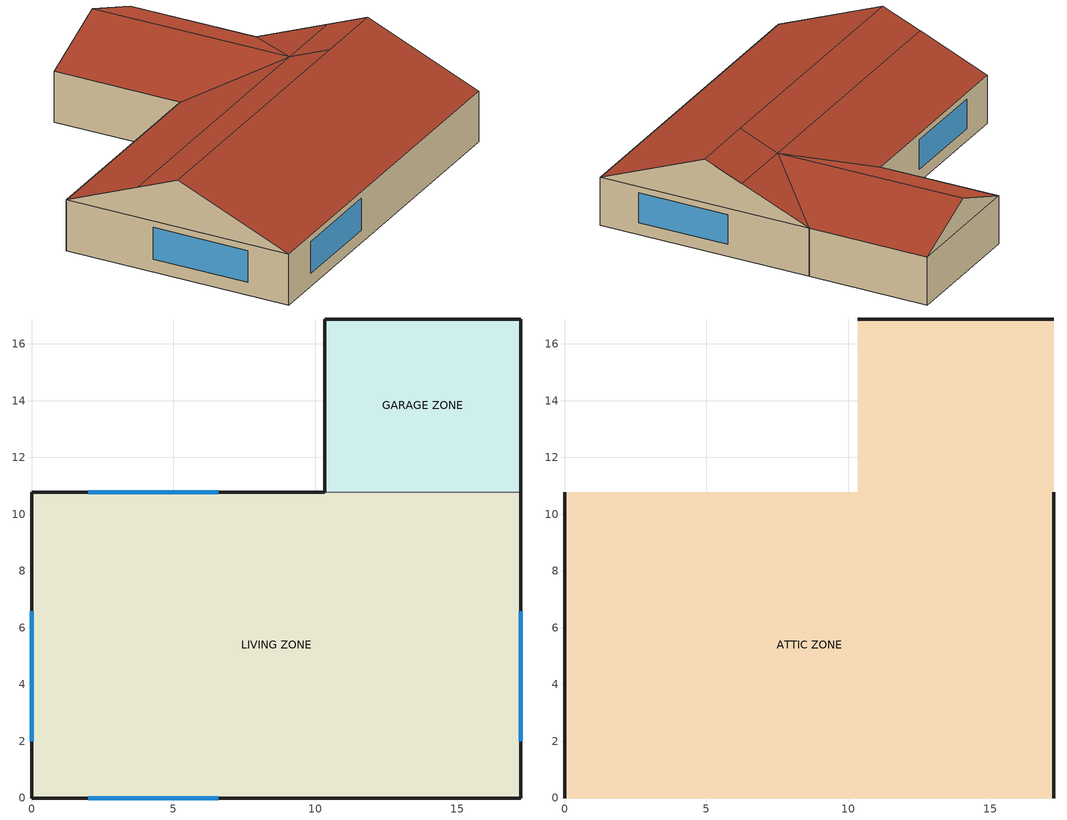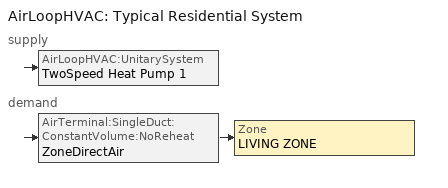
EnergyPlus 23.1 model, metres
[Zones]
GARAGE ZONE
 floor adiabatic (FLOOR:GARAGE): 10.32,10.78 10.32,16.88 17.24,16.88 17.24,10.78 z0
 wall outside (EXTWALL:GARAGE): 17.24,10.78 17.24,16.88 / 10.32,16.88 10.32,10.78 z0:2.44
 wall outside (Garage:SteelDoor): 17.24,16.88 10.32,16.88 z0:2.44
 wall to LIVING ZONE (INTERIORWall): 10.32,10.78 17.24,10.78 z0:2.44
LIVING ZONE
 floor adiabatic (FLOOR:LIVING): 0,0 0,10.78 17.24,10.78 17.24,0 z0
 wall outside (EXTWALL:LIVING): 10.32,10.78 0,10.78 0,0 17.24,0 17.24,10.78 z0:2.44
 window (Dbl Clr 3mm/6mm Air): 17.24,2 17.24,6.57 / 6.57,10.78 2,10.78 / 2,0 6.57,0 / 0,6.57 0,2 z0.61:2.13
ATTIC ZONE
 floor to GARAGE ZONE (CEILING:Garage): 10.32,10.78 10.32,16.88 17.24,16.88 17.24,10.78 z2.44
 floor to LIVING ZONE (reverseCEILING:LIVING): 0,0 0,10.78 17.24,10.78 17.24,0 z2.44
 wall outside (GABLE): 13.78,16.88,3.88 17.24,16.88,2.44 10.32,16.88,2.44; 17.24,5.39,4.68 17.24,0,2.44 17.24,10.78,2.44; 0,5.39,4.68 0,10.78,2.44 0,0,2.44
 roof outside (ROOF): 13.78,16.88,3.88 13.78,7.32,3.88 17.24,10.78,2.44 17.24,16.88,2.44; 13.78,5.39,4.68 13.78,7.32,3.88 0,7.32,3.88 0,5.39,4.68; 13.78,7.32,3.88 10.33,10.78,2.44 0,10.78,2.44 0,7.32,3.88; 17.24,5.39,4.68 17.24,7.32,3.88 13.78,7.32,3.88 13.78,5.39,4.68; 17.24,7.32,3.88 17.24,10.78,2.44 13.78,7.32,3.88; 0,5.39,4.68 0,0,2.44 17.24,0,2.44 17.24,5.39,4.68; 10.32,16.88,2.44 10.32,10.78,2.44 13.78,7.32,3.88 13.78,16.88,3.88
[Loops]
AirLoopHVAC 'Typical Residential System'
 supply: AirLoopHVAC:UnitarySystem 'TwoSpeed Heat Pump 1'
 demand: AirTerminal:SingleDuct:ConstantVolume:NoReheat 'ZoneDirectAir' > Zone 'LIVING ZONE'
[Building]
Single family House: Loads convergence tolerance value=0.001; Maximum number of warmup days=25; Minimum number of warmup days=6; North axis=0; Solar distribution=FullInteriorAndExterior; Temperature convergence tolerance value=0.006; Terrain=Suburbs
[Site:GroundTemperature:BuildingSurface]
20.03, 20.03, 20.13, 20.3, 20.43, 20.52, 20.62, 20.77, 20.78, 20.55, 20.44, 20.2
[Site:Location]
CHICAGO_IL_USA TMY2-94846: Elevation=190; Latitude=41.78; Longitude=-87.75; Time zone=-6
[SizingPeriod:DesignDay] Barometric pressure=99063; Day of month=21; Daylight saving time indicator=No; Humidity condition type=WetBulb; Rain indicator=No; Snow indicator=No; Solar model indicator=ASHRAEClearSky
Name | Daily dry bulb temperature range | Day type | Maximum dry bulb temperature | Month | Sky clearness | Wetbulb or dewpoint at maximum dry bulb | Wind direction | Wind speed
CHICAGO_IL_USA Annual Cooling 1% Design Conditions DB/MCWB | 10.7 | SummerDesignDay | 31.5 | 7 | 1 | 23 | 230 | 5.3
CHICAGO_IL_USA Annual Heating 99% Design Conditions DB | 0 | WinterDesignDay | -17.3 | 1 | 0 | -17.3 | 270 | 4.9
[Construction]
CEILING:Garage: GP01
Dbl Clr 3mm/6mm Air: CLEAR 3MM, AIR 6MM, CLEAR 3MM
EXTWALL:GARAGE: A1 - 1 IN STUCCO, CB11
EXTWALL:LIVING: A1 - 1 IN STUCCO, CB11, GP01
FLOOR:GARAGE: CC03
FLOOR:LIVING: CC03, CP02
GABLE: PW03
Garage:SteelDoor: HF-A3
INTERIORWall: GP01, IN02, GP01
ROOF: AR02, PW03
reverseCEILING:LIVING: GP01, IN05
[Material] Thermal absorptance=0.9
Name | Conductivity | Density | Roughness | Solar absorptance | Specific heat | Thickness | Visible absorptance
A1 - 1 IN STUCCO | 0.691831 | 1858.142 | Smooth | 0.92 | 836.8 | 0.0253898 | 0.92
CB11 | 1.048 | 1105 | MediumRough | 0.2 | 837 | 0.2032 | 0.2
CC03 | 1.31 | 2243 | MediumRough | 0.65 | 837 | 0.1016 | 0.65
GP01 | 0.16 | 801 | MediumSmooth | 0.75 | 837 | 0.0127 | 0.75
HF-A3 | 44.9696 | 7689 | Smooth | 0.2 | 418 | 0.0015 | 0.2
IN02 | 0.043 | 10 | Rough | 0.75 | 837 | 0.0901 | 0.75
IN05 | 0.043 | 10 | Rough | 0.75 | 837 | 0.2458 | 0.75
PW03 | 0.115 | 545 | MediumSmooth | 0.78 | 1213 | 0.0127 | 0.78
[Material:NoMass] Thermal absorptance=0.9
Name | Roughness | Solar absorptance | Thermal resistance | Visible absorptance
AR02 | VeryRough | 0.7 | 0.078 | 0.7
CP02 | Rough | 0.75 | 0.217 | 0.75
[WindowMaterial:Gas]
AIR 6MM: Gas type=Air; Thickness=0.006
[WindowMaterial:Glazing]
CLEAR 3MM: Back side infrared hemispherical emissivity=0.84; Back side solar reflectance at normal incidence=0.075; Back side visible reflectance at normal incidence=0.081; Conductivity=0.9; Front side infrared hemispherical emissivity=0.84; Front side solar reflectance at normal incidence=0.075; Front side visible reflectance at normal incidence=0.081; Infrared transmittance at normal incidence=0; Optical data type=SpectralAverage; Solar transmittance at normal incidence=0.837; Thickness=0.003; Visible transmittance at normal incidence=0.898
[AirLoopHVAC]
Typical Residential System: Design supply air flow rate=0.7551
[AirLoopHVAC:UnitarySystem]
TwoSpeed Heat Pump 1: Ancillary off cycle electric power=0; Ancillary on cycle electric power=0; Availability schedule=HVACAvailSched; Control type=Load; Controlling zone or thermostat location=LIVING ZONE; Cooling coil=ACDXCoil 1; Cooling supply air flow rate=Autosize; Cooling supply air flow rate method=SupplyAirFlowRate; Dehumidification control type=None; Design specification multispeed object=Unitary System Performance Multispeed 1; Dx heating coil sizing ratio=1; Fan placement=BlowThrough; Fraction of on cycle power use=0.01; Heat pump fan delay time=60; Heat pump time constant=60; Heating coil=Heat Pump DX Heating Coil 1; Heating supply air flow rate=Autosize; Heating supply air flow rate method=SupplyAirFlowRate; Latent load control=SensibleOnlyLoadControl; Maximum cycling rate=2.5; Maximum outdoor dry bulb temperature for supplemental heater operation=4.44444; Maximum supply air temperature=45; Minimum supply air temperature=2; No load supply air flow rate=0; Supplemental heating coil=Supp Heating Coil 1; Supply air fan operating mode schedule=Always Off Discrete; Supply fan=Supply Fan 1; Use doas dx cooling coil=No
[AirTerminal:SingleDuct:ConstantVolume:NoReheat]
ZoneDirectAir: Availability schedule=HVACAvailSched; Maximum air flow rate=0.7551
[AvailabilityManager:Scheduled]
Reheat System 1 Avail: Schedule=HVACAvailSched
[Coil:Cooling:DX:MultiSpeed]
ACDXCoil 1: 2017 speed 1 rated evaporator fan power per volume flow rate=573.3; 2017 speed 2 rated evaporator fan power per volume flow rate=673.3; 2023 speed 1 rated evaporator fan power per volume flow rate=934.4; 2023 speed 2 rated evaporator fan power per volume flow rate=934.4; Apply latent degradation to speeds greater than 1=No; Apply part load fraction to speeds greater than 1=No; Availability schedule=HVACAvailSched; Condenser type=AirCooled; Crankcase heater capacity=200; Fuel type=Electricity; Maximum outdoor dry bulb temperature for crankcase heater operation=10; Number of speeds=2; Speed 1 energy input ratio function of flow fraction curve=HPACCOOLEIRFF Speed 1; Speed 1 energy input ratio function of temperature curve=HPACCOOLEIRFT Speed 1; Speed 1 evaporative condenser air flow rate=0.1; Speed 1 evaporative condenser effectiveness=0.9; Speed 1 gross rated cooling cop=4.32; Speed 1 gross rated sensible heat ratio=0.81; Speed 1 gross rated total cooling capacity=10266; Speed 1 latent capacity time constant=45; Speed 1 maximum cycling rate=3; Speed 1 nominal time for condensate removal to begin=1000; Speed 1 part load fraction correlation curve=HPACCOOLPLFFPLR Speed 1; Speed 1 rated air flow rate=0.6135; Speed 1 rated evaporative condenser pump power consumption=60; Speed 1 rated waste heat fraction of power input=0.2; Speed 1 ratio of initial moisture evaporation rate and steady state latent capacity=1.5; Speed 1 total cooling capacity function of flow fraction curve=HPACCoolCapFF Speed 1; Speed 1 total cooling capacity function of temperature curve=HPACCoolCapFT Speed 1; Speed 1 waste heat function of temperature curve=HAPCCoolWHFT Speed 2; Speed 2 energy input ratio function of flow fraction curve=HPACCOOLEIRFF Speed 2; Speed 2 energy input ratio function of temperature curve=HPACCOOLEIRFT Speed 2; Speed 2 evaporative condenser air flow rate=0.1; Speed 2 evaporative condenser effectiveness=0.9; Speed 2 gross rated cooling cop=3.98; Speed 2 gross rated sensible heat ratio=0.758; Speed 2 gross rated total cooling capacity=13826; Speed 2 latent capacity time constant=45; Speed 2 maximum cycling rate=3; Speed 2 nominal time for condensate removal to begin=1000; Speed 2 part load fraction correlation curve=HPACCOOLPLFFPLR Speed 1; Speed 2 rated air flow rate=0.7551; Speed 2 rated evaporative condenser pump power consumption=60; Speed 2 rated waste heat fraction of power input=0.2; Speed 2 ratio of initial moisture evaporation rate and steady state latent capacity=1.5; Speed 2 total cooling capacity function of flow fraction curve=HPACCoolCapFF Speed 2; Speed 2 total cooling capacity function of temperature curve=HPACCoolCapFT Speed 2; Speed 2 waste heat function of temperature curve=HAPCCoolWHFT Speed 2
[Coil:Heating:DX:MultiSpeed]
Heat Pump DX Heating Coil 1: 2017 speed 1 rated supply air fan power per volume flow rate=573.3; 2017 speed 2 rated supply air fan power per volume flow rate=673.3; 2023 speed 1 rated supply air fan power per volume flow rate=934.4; 2023 speed 2 rated supply air fan power per volume flow rate=934.4; Apply part load fraction to speeds greater than 1=No; Availability schedule=HVACAvailSched; Crankcase heater capacity=200; Defrost control=Timed; Defrost energy input ratio function of temperature curve=HPACDefrostCAPFT; Defrost strategy=ReverseCycle; Defrost time period fraction=0.058333; Fuel type=Electricity; Maximum outdoor dry bulb temperature for crankcase heater operation=10; Maximum outdoor dry bulb temperature for defrost operation=7.22; Minimum outdoor dry bulb temperature for compressor operation=-20; Number of speeds=2; Outdoor dry bulb temperature to turn on compressor=-8.8; Region number for calculating hspf=4; Resistive defrost heater capacity=2000; Speed 1 energy input ratio function of flow fraction curve=HPACHeatEIRFF Speed 1; Speed 1 energy input ratio function of temperature curve=HPACHeatEIRFT Speed 1; Speed 1 gross rated heating capacity=5000; Speed 1 gross rated heating cop=4.235; Speed 1 heating capacity function of flow fraction curve=HPACHeatCapFF Speed 1; Speed 1 heating capacity function of temperature curve=HPACHeatCapFT Speed 1; Speed 1 part load fraction correlation curve=HPACHeatPLFFPLR Speed 1; Speed 1 rated air flow rate=0.6135; Speed 1 rated waste heat fraction of power input=0.2; Speed 1 waste heat function of temperature curve=HAPCHeatWHFT Speed 1; Speed 2 energy input ratio function of flow fraction curve=HPACHeatEIRFF Speed 2; Speed 2 energy input ratio function of temperature curve=HPACHeatEIRFT Speed 2; Speed 2 gross rated heating capacity=9000; Speed 2 gross rated heating cop=3.9; Speed 2 heating capacity function of flow fraction curve=HPACHeatCapFF Speed 2; Speed 2 heating capacity function of temperature curve=HPACHeatCapFT Speed 2; Speed 2 part load fraction correlation curve=HPACHeatPLFFPLR Speed 2; Speed 2 rated air flow rate=0.7551; Speed 2 rated waste heat fraction of power input=0.2; Speed 2 waste heat function of temperature curve=HAPCHeatWHFT Speed 2
[Coil:Heating:Electric:MultiStage]
Supp Heating Coil 1: Availability schedule=HVACAvailSched; Number of stages=2; Stage 1 efficiency=1; Stage 1 nominal capacity=Autosize; Stage 2 efficiency=1; Stage 2 nominal capacity=Autosize
[ElectricEquipment]
LIVING ZONE ElecEq: Design level=500; Design level calculation method=EquipmentLevel; Fraction latent=0; Fraction lost=0; Fraction radiant=0.3; Schedule=INTERMITTENT; Zone or zonelist or space or spacelist=LIVING ZONE
[EnergyManagementSystem:Actuator]
SuppCoilSpeedOverride: Actuated component control type=Unitary System Supplemental Coil Stage Level; Actuated component type=Coil Speed Control; Actuated component unique=TWOSPEED HEAT PUMP 1
[EnergyManagementSystem:GlobalVariable]
EnergyManagementSystem:GlobalVariable 1: SuppCoilSpeedLevelOverrideReport
[EnergyManagementSystem:OutputVariable] Type of data in variable=Averaged; Update frequency=SystemTimestep
Name | Ems variable | Units
EMS Coil Speed Level Override On | SuppCoilSpeedLevelOverrideReport | On/Off
EMS Coil Speed Level Override Value | SuppCoilSpeedOverride
[EnergyManagementSystem:Program]
SuppCoilSpeedControl: IF (ZoneAirTemperature < HeatingSetpoint - 1.0); SET SuppCoilSpeedOverride = 1.9; SET SuppCoilSpeedLevelOverrideReport = 1; ELSEIF (ZoneAirTemperature < HeatingSetpoint - 0.1); SET SuppCoilSpeedOverride = 1; SET SuppCoilSpeedLevelOverrideReport = 1; ELSE; SET SuppCoilSpeedOverride = Null; SET SuppCoilSpeedLevelOverrideReport = 0; ENDIF
[EnergyManagementSystem:ProgramCallingManager]
Supp Coil Speed  Management: InsideHVACSystemIterationLoop; SuppCoilSpeedControl
[EnergyManagementSystem:Sensor] Output variable or output meter index key=LIVING ZONE
Name | Output variable or output meter
HeatingSetpoint | Zone Thermostat Heating Setpoint Temperature
ZoneAirTemperature | Zone Air Temperature
[Fan:OnOff]
Supply Fan 1: Availability schedule=HVACAvailSched; Fan total efficiency=0.7; Maximum flow rate=0.7551; Motor efficiency=0.9; Motor in airstream fraction=1; Pressure rise=400
[Lights]
LIVING ZONE Lights: Design level calculation method=LightingLevel; End use subcategory=GeneralLights; Fraction radiant=0.2; Fraction replaceable=0; Fraction visible=0.2; Lighting level=1000; Return air fraction=0; Schedule=HOUSE LIGHTING; Zone or zonelist or space or spacelist=LIVING ZONE
[People]
LIVING ZONE People: Activity level schedule=Activity Sch; Air velocity schedule=Air Velo Sch; Carbon dioxide generation rate=3.82e-08; Clothing insulation calculation method=ClothingInsulationSchedule; Clothing insulation schedule=Clothing Sch; Fraction radiant=0.3; Mean radiant temperature calculation type=ZoneAveraged; Number of people=3; Number of people calculation method=People; Number of people schedule=HOUSE OCCUPANCY; Thermal comfort model 1 type=Fanger; Work efficiency schedule=Work Eff Sch; Zone or zonelist or space or spacelist=LIVING ZONE
[Sizing:System]
Typical Residential System: 100 outdoor air in cooling=No; 100 outdoor air in heating=No; Central cooling capacity control method=OnOff; Central cooling design supply air humidity ratio=0.008; Central cooling design supply air temperature=12; Central heating design supply air humidity ratio=0.008; Central heating design supply air temperature=50; Central heating maximum system air flow ratio=1; Cooling design capacity=Autosize; Cooling design capacity method=CoolingDesignCapacity; Cooling supply air flow rate method=DesignDay; Design outdoor air flow rate=Autosize; Heating design capacity=Autosize; Heating design capacity method=HeatingDesignCapacity; Heating supply air flow rate method=DesignDay; Precool design humidity ratio=0.008; Precool design temperature=11; Preheat design humidity ratio=0.008; Preheat design temperature=7; Type of load to size on=Sensible; Type of zone sum to use=NonCoincident; Zone maximum outdoor air fraction=1
[Sizing:Zone]
LIVING ZONE: Account for dedicated outdoor air system=No; Cooling design air flow method=DesignDay; Cooling design air flow rate=0; Cooling minimum air flow fraction=0; Dedicated outdoor air high setpoint temperature for design=Autosize; Dedicated outdoor air low setpoint temperature for design=Autosize; Dedicated outdoor air system control strategy=NeutralSupplyAir; Heating design air flow method=DesignDay; Heating design air flow rate=0; Heating maximum air flow fraction=0; Zone cooling design supply air humidity ratio=0.008; Zone cooling design supply air temperature=12.8; Zone cooling design supply air temperature difference=11.11; Zone cooling design supply air temperature input method=SupplyAirTemperature; Zone heating design supply air humidity ratio=0.008; Zone heating design supply air temperature=50; Zone heating design supply air temperature input method=SupplyAirTemperature
[ThermostatSetpoint:DualSetpoint]
Setpoints: Cooling setpoint temperature schedule=Dual Cooling Setpoints; Heating setpoint temperature schedule=Dual Heating Setpoints
[UnitarySystemPerformance:Multispeed]
Unitary System Performance Multispeed 1: Cooling speed supply air flow ratio 1=0.86; Heating speed supply air flow ratio 1=0.8; Cooling speed supply air flow ratio 2=1; Heating speed supply air flow ratio 2=1; Number of speeds for cooling=2; Number of speeds for heating=2; Single mode operation=No
[Zone] Ceiling height=Autocalculate; Multiplier=1; Type=1; Volume=Autocalculate
ATTIC ZONE; GARAGE ZONE; LIVING ZONE
[ZoneControl:Thermostat]
Zone Thermostat: Zone or zonelist=LIVING ZONE; Control 1=Setpoints; Control type schedule=Dual Zone Control Type Sched; Temperature difference between cutout and setpoint=2
[Zone equipment]
LIVING ZONE: ZoneDirectAir
[ZoneInfiltration:DesignFlowRate] Constant term coefficient=1; Design flow rate calculation method=Flow/Zone; Schedule=INF-SCHED; Temperature term coefficient=0; Velocity squared term coefficient=0; Velocity term coefficient=0
Name | Design flow rate | Zone or zonelist or space or spacelist
ATTIC ZONE Infil 1 | 0.05 | ATTIC ZONE
GARAGE ZONE Infil 1 | 0.05 | GARAGE ZONE
LIVING ZONE Infil 1 | 0.01 | LIVING ZONE
[ZoneVentilation:DesignFlowRate]
LIVING ZONE Ventl 1: Constant term coefficient=0.606; Delta temperature=1; Design flow rate=0.131944; Design flow rate calculation method=Flow/Zone; Fan pressure rise=400; Fan total efficiency=0.9; Minimum indoor temperature=18; Schedule=INF-SCHED; Temperature term coefficient=0.03636; Velocity squared term coefficient=0; Velocity term coefficient=0.1177; Ventilation type=Balanced; Zone or zonelist or space or spacelist=LIVING ZONE
[Curve:Biquadratic]
Name | Maximum value of x | Maximum value of y | Minimum value of x | Minimum value of y | Coefficient1 constant | Coefficient2 x | Coefficient3 x 2 | Coefficient4 y | Coefficient5 y 2 | Coefficient6 x y | Input unit type for x | Input unit type for y | Output unit type
HAPCCoolWHFT Speed 2; HAPCHeatWHFT Speed 1; HAPCHeatWHFT Speed 2 | 50 | 50 | 0 | 0 | 1 | 0 | 0 | 0 | 0 | 0
HPACCOOLEIRFT Speed 1 | 22.22222 | 46.11111 | 13.88889 | 18 | -1.85015 | 0.262075 | -0.00663024 | 0.0105776 | 0.000699189 | -0.00137851 | Temperature | Temperature | Dimensionless
HPACCOOLEIRFT Speed 2 | 22.22222 | 46.11111 | 13.88889 | 18 | -0.597879 | 0.134907 | -0.00378482 | 0.00648013 | 0.000407907 | -0.000446723 | Temperature | Temperature | Dimensionless
HPACCoolCapFT Speed 1 | 22.22222 | 46.11111 | 13.88889 | 18 | 2.01524 | -0.120393 | 0.00427832 | -0.000285454 | -4.85775e-05 | -0.000345086 | Temperature | Temperature | Dimensionless
HPACCoolCapFT Speed 2 | 22.22222 | 46.11111 | 13.88889 | 18 | 1.74227 | -0.0891051 | 0.00349885 | -0.00100481 | -2.20198e-05 | -0.000416472 | Temperature | Temperature | Dimensionless
HPACDefrostCAPFT | 50 | 50 | 0 | 0 | 1 | 0 | 0 | 0 | 0 | 0 | Temperature | Temperature | Dimensionless
HPACHeatCapFT Speed 1 | 23.88889 | 19.44444 | 18.33333 | -13.8889 | 0.760523 | 0.0075317 | -0.000288398 | 0.021653 | 3.29133e-05 | 0.00014862 | Temperature | Temperature | Dimensionless
HPACHeatCapFT Speed 2 | 23.88889 | 19.44444 | 18.33333 | -13.8889 | 0.640986 | 0.0125868 | -0.000268027 | 0.0119215 | -0.000184927 | 0.000421853 | Temperature | Temperature | Dimensionless
HPACHeatEIRFT Speed 1 | 23.88889 | 19.44444 | 18.33333 | -13.8889 | 0.750128 | 0.00229894 | 0.000953927 | -0.00832704 | 0.00101606 | -0.00143385 | Temperature | Temperature | Dimensionless
HPACHeatEIRFT Speed 2 | 23.88889 | 19.44444 | 18.33333 | -13.8889 | 0.776836 | 0.0065988 | 0.000480351 | -0.00178192 | 0.000796743 | -0.000985089 | Temperature | Temperature | Dimensionless
[Curve:Quadratic]
Name | Maximum value of x | Minimum value of x | Coefficient1 constant | Coefficient2 x | Coefficient3 x 2
HPACCOOLEIRFF Speed 1 | 1.1 | 0.7 | 1.54864 | -1.14814 | 0.599501
HPACCOOLEIRFF Speed 2 | 1.1 | 0.7 | 1.34934 | -0.800099 | 0.450756
HPACCOOLPLFFPLR Speed 1; HPACHeatPLFFPLR Speed 1; HPACHeatPLFFPLR Speed 2 | 1 | 0 | 0.85 | 0.15 | 0
HPACCoolCapFF Speed 1 | 1.1 | 0.7 | 0.654699 | 0.592984 | -0.247683
HPACCoolCapFF Speed 2 | 1.1 | 0.7 | 0.657555 | 0.600127 | -0.257682
HPACHeatCapFF Speed 1 | 1.1 | 0.7 | 0.752131 | 0.437553 | -0.189683
HPACHeatCapFF Speed 2 | 1.1 | 0.7 | 0.479477 | 1.27488 | -0.75436
HPACHeatEIRFF Speed 1 | 1.1 | 0.7 | 1.85391 | -1.4112 | 0.557294
HPACHeatEIRFF Speed 2 | 1.1 | 0.7 | 2.02861 | -2.16676 | 1.13815
[Schedule:Compact]
Activity Sch: Through: 12/31, For: AllDays, Until: 24:00, 131.8
Air Velo Sch: Through: 12/31, For: AllDays, Until: 24:00, 0.137
Clothing Sch; HVACAvailSched: Through: 12/31, For: AllDays, Until: 24:00, 1
Dual Cooling Setpoints: Through: 12/31, For: AllDays, Until: 24:00, 26.6
Dual Heating Setpoints: Through: 12/31, For: AllDays, Until: 24:00, 22
Dual Zone Control Type Sched: Through: 12/31, For: AllDays, Until: 24:00, 4
HOUSE LIGHTING: Through: 12/31, For: WeekDays, Until: 6:00, 0.05, Until: 7:00, 0.2, Until: 17:00, 1, Until: 18:00, 0.5, Until: 24:00, 0.05, For: AllOtherDays, Until: 24:00, 0.05
HOUSE OCCUPANCY: Through: 12/31, For: WeekDays, Until: 6:00, 1, Until: 7:00, 0.1, Until: 8:00, 0.5, Until: 12:00, 1, Until: 13:00, 0.5, Until: 16:00, 1, Until: 17:00, 0.5, Until: 18:00, 0.1, Until: 24:00, 1, For: AllOtherDays, Until: 24:00, 0
INF-SCHED: Through: 12/31, For: Alldays, Until: 24:00, 1
INTERMITTENT: Through: 12/31, For: WeekDays, Until: 8:00, 0, Until: 18:00, 1, Until: 24:00, 0, For: AllOtherDays, Until: 24:00, 0
Work Eff Sch: Through: 12/31, For: AllDays, Until: 24:00, 0
[Schedule:Constant]
Always Off Discrete: Hourly value=0
